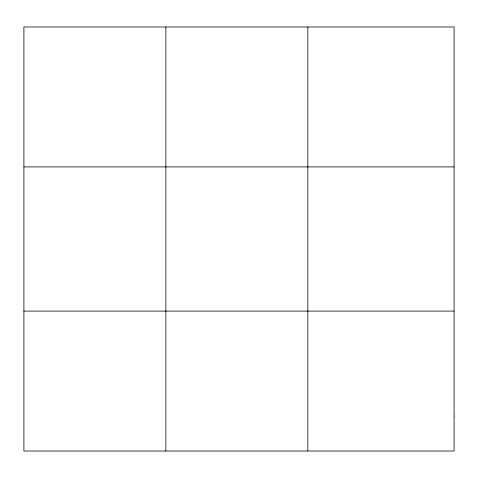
<?xml version="1.0" encoding="UTF-8"?>
<svg xmlns="http://www.w3.org/2000/svg" width="478" height="478" viewBox="0 0 478 478"><rect width="100%" height="100%" fill="white"/><g stroke="black" fill="none" stroke-linecap="round" stroke-linejoin="round"><path stroke-width="0.72" d="M165.866 451.017L165.866 26.983M307.832 451.017L307.832 26.983M23.9 166.912L454.1 166.912M23.9 311.088L454.1 311.088M454.1 416.033L454.1 451.017L23.9 451.017L23.9 26.983L454.1 26.983L454.1 416.033"/></g></svg>
